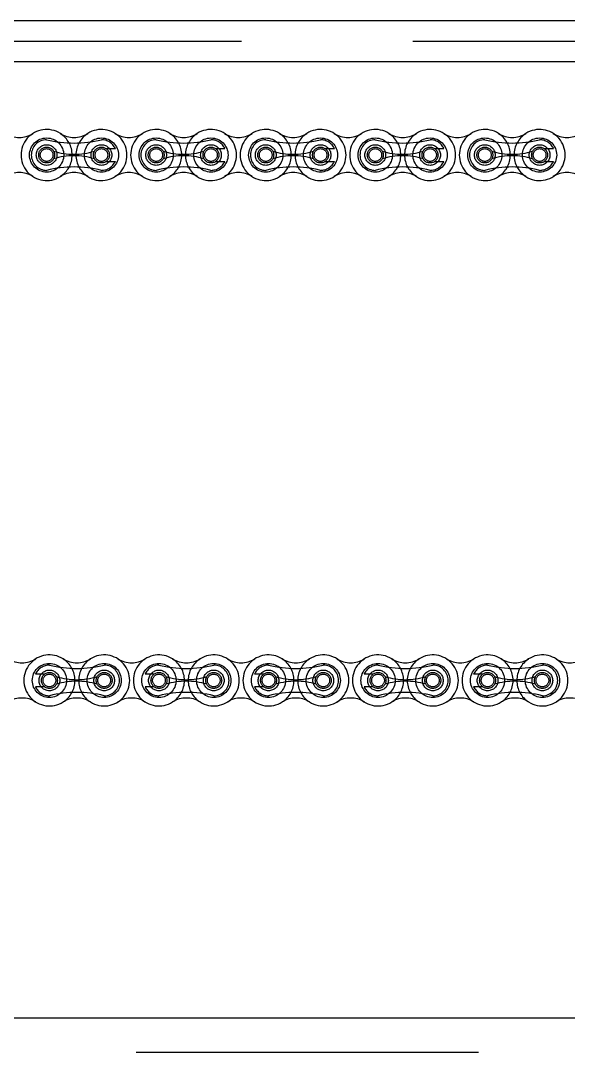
# Model space of a CAD drawing. Header units: metres. Extents: x 0 to 21025, y 0 to 14850.
# Drawn here: x 3623.1 to 3750.1, y 13047.4 to 13286.7 of the extents above; entities that cross this region are included whole.
import ezdxf

# ---------------------------------------------------------------- set-up
doc = ezdxf.new("R2010")
doc.units = ezdxf.units.M
doc.header["$LTSCALE"] = 25
doc.linetypes.add('HIDDEN2', pattern=[4.7625, 3.175, -1.5875])
doc.layers.add('SL4', color=4, linetype='Continuous')
doc.layers.add('ST1', color=7, linetype='HIDDEN2')

msp = doc.modelspace()

# ---------------------------------------------------------------- linework, layer by layer
at = {"layer": 'SL4'}
for p, q in [((2880.564, 13286.681), (4205.539, 13286.681)), ((4205.539, 13277.156), (2880.564, 13277.156)), ((2928.064, 13055.444), (4158.039, 13055.444))]:
    msp.add_line(p, q, dxfattribs=at)
at = {"layer": 'ST1'}
for p, q in [((2880.564, 13281.919), (4205.539, 13281.919)), ((4205.539, 13277.156), (2880.564, 13277.156)), ((3642.937, 13256.997), (3645.06, 13256.997)), ((3668.337, 13256.997), (3670.46, 13256.997)), ((3693.737, 13256.997), (3695.86, 13256.997)), ((3719.137, 13256.997), (3721.26, 13256.997)), ((3744.537, 13256.997), (3746.66, 13256.997)), ((3642.937, 13254.045), (3645.06, 13254.045)), ((3668.337, 13254.045), (3670.46, 13254.045)), ((3693.737, 13254.045), (3695.86, 13254.045)), ((3719.137, 13254.045), (3721.26, 13254.045)), ((3744.537, 13254.045), (3746.66, 13254.045)), ((3628.662, 13135.162), (3626.538, 13135.162)), ((3654.062, 13135.162), (3651.938, 13135.162)), ((3679.462, 13135.162), (3677.338, 13135.162)), ((3704.862, 13135.162), (3702.738, 13135.162)), ((3730.262, 13135.162), (3728.138, 13135.162)), ((3628.662, 13132.21), (3626.538, 13132.21)), ((3654.062, 13132.21), (3651.938, 13132.21)), ((3679.462, 13132.21), (3677.338, 13132.21)), ((3704.862, 13132.21), (3702.738, 13132.21)), ((3730.262, 13132.21), (3728.138, 13132.21)), ((2880.564, 13055.444), (4205.539, 13055.444)), ((4205.539, 13047.444), (2880.564, 13047.444))]:
    msp.add_line(p, q, dxfattribs=at)
for centre, radius in [((3629.13, 13255.521), 3.96), ((3641.83, 13255.521), 3.96), ((3654.53, 13255.521), 3.96), ((3667.23, 13255.521), 3.96), ((3679.93, 13255.521), 3.96), ((3692.63, 13255.521), 3.96), ((3705.33, 13255.521), 3.96), ((3718.03, 13255.521), 3.96), ((3730.73, 13255.521), 3.96), ((3743.43, 13255.521), 3.96), ((3629.13, 13255.521), 2.398), ((3629.13, 13255.521), 1.845), ((3629.13, 13255.521), 1.476), ((3641.83, 13255.521), 2.398), ((3641.83, 13255.521), 1.845), ((3641.83, 13255.521), 1.476), ((3654.53, 13255.521), 2.398), ((3654.53, 13255.521), 1.845), ((3654.53, 13255.521), 1.476), ((3667.23, 13255.521), 2.399), ((3667.23, 13255.521), 1.845), ((3667.23, 13255.521), 1.476), ((3679.93, 13255.521), 2.398), ((3679.93, 13255.521), 1.845), ((3679.93, 13255.521), 1.476), ((3692.63, 13255.521), 2.399), ((3692.63, 13255.521), 1.845), ((3692.63, 13255.521), 1.476), ((3705.33, 13255.521), 2.398), ((3705.33, 13255.521), 1.845), ((3705.33, 13255.521), 1.476), ((3718.03, 13255.521), 2.399), ((3718.03, 13255.521), 1.845), ((3718.03, 13255.521), 1.476), ((3730.73, 13255.521), 2.398), ((3730.73, 13255.521), 1.845), ((3730.73, 13255.521), 1.476), ((3743.43, 13255.521), 2.398), ((3743.43, 13255.521), 1.845), ((3743.43, 13255.521), 1.476), ((3629.769, 13133.686), 3.96), ((3642.469, 13133.686), 3.96), ((3655.169, 13133.686), 3.96), ((3667.869, 13133.686), 3.96), ((3680.569, 13133.686), 3.96), ((3693.269, 13133.686), 3.96), ((3705.969, 13133.686), 3.96), ((3718.669, 13133.686), 3.96), ((3731.369, 13133.686), 3.96), ((3744.069, 13133.686), 3.96), ((3629.769, 13133.686), 2.399), ((3629.769, 13133.686), 1.845), ((3629.769, 13133.686), 1.476), ((3642.469, 13133.686), 2.399), ((3642.469, 13133.686), 1.845), ((3642.469, 13133.686), 1.476), ((3655.169, 13133.686), 2.398), ((3655.169, 13133.686), 1.845), ((3655.169, 13133.686), 1.476), ((3667.869, 13133.686), 2.398), ((3667.869, 13133.686), 1.845), ((3667.869, 13133.686), 1.476), ((3680.569, 13133.686), 2.398), ((3680.569, 13133.686), 1.845), ((3680.569, 13133.686), 1.476), ((3693.269, 13133.686), 2.398), ((3693.269, 13133.686), 1.845), ((3693.269, 13133.686), 1.476), ((3705.969, 13133.686), 2.398), ((3705.969, 13133.686), 1.845), ((3705.969, 13133.686), 1.476), ((3718.669, 13133.686), 2.399), ((3718.669, 13133.686), 1.845), ((3718.669, 13133.686), 1.476), ((3731.369, 13133.686), 2.398), ((3731.369, 13133.686), 1.845), ((3731.369, 13133.686), 1.476), ((3744.069, 13133.686), 2.398), ((3744.069, 13133.686), 1.845), ((3744.069, 13133.686), 1.476)]:
    msp.add_circle(centre, radius, dxfattribs=at)
for centre, radius, start, end in [((3629.13, 13255.521), 5.92, 57.56669, 302.43331), ((3641.83, 13255.521), 5.92, 237.56669, 122.43331), ((3654.53, 13255.521), 5.92, 57.56669, 302.43331), ((3667.23, 13255.521), 5.92, 237.56669, 122.43331), ((3679.93, 13255.521), 5.92, 57.56669, 302.43331), ((3692.63, 13255.521), 5.92, 237.56669, 122.43331), ((3705.33, 13255.521), 5.92, 57.56669, 302.43331), ((3718.03, 13255.521), 5.92, 237.56669, 122.43331), ((3730.73, 13255.521), 5.92, 57.56669, 302.43331), ((3743.43, 13255.521), 5.92, 237.56669, 122.43331), ((3622.78, 13265.514), 5.92, 237.56669, 302.43331), ((3629.13, 13255.521), 3.552, 90, 270), ((3635.48, 13284.618), 26.322, 256.04015, 283.95985), ((3635.48, 13265.514), 5.92, 237.56669, 302.43331), ((3629.13, 13255.521), 5.92, 302.43324, 57.56676), ((3641.83, 13255.521), 5.92, 122.43324, 237.56676), ((3641.83, 13255.521), 3.552, 24.55336, 90), ((3648.18, 13265.514), 5.92, 237.56669, 302.43331), ((3654.53, 13255.521), 3.552, 90, 270), ((3660.88, 13284.618), 26.322, 256.04015, 283.95985), ((3660.88, 13265.514), 5.92, 237.56669, 302.43331), ((3654.53, 13255.521), 5.92, 302.43324, 57.56676), ((3667.23, 13255.521), 5.92, 122.43324, 237.56676), ((3667.23, 13255.521), 3.552, 24.55336, 90), ((3673.58, 13265.514), 5.92, 237.56669, 302.43331), ((3679.93, 13255.521), 3.552, 90, 270), ((3686.28, 13284.618), 26.322, 256.04015, 283.95985), ((3686.28, 13265.514), 5.92, 237.56669, 302.43331), ((3679.93, 13255.521), 5.92, 302.43324, 57.56676), ((3692.63, 13255.521), 5.92, 122.43324, 237.56676), ((3692.63, 13255.521), 3.552, 24.55336, 90), ((3698.98, 13265.514), 5.92, 237.56669, 302.43331), ((3705.33, 13255.521), 3.552, 90, 270), ((3711.68, 13284.618), 26.322, 256.04015, 283.95985), ((3711.68, 13265.514), 5.92, 237.56669, 302.43331), ((3705.33, 13255.521), 5.92, 302.43324, 57.56676), ((3718.03, 13255.521), 5.92, 122.43324, 237.56676), ((3718.03, 13255.521), 3.552, 24.55336, 90), ((3724.38, 13265.514), 5.92, 237.56669, 302.43331), ((3730.73, 13255.521), 3.552, 90, 270), ((3737.08, 13284.618), 26.322, 256.04015, 283.95985), ((3737.08, 13265.514), 5.92, 237.56669, 302.43331), ((3730.73, 13255.521), 5.92, 302.43324, 57.56676), ((3743.43, 13255.521), 5.92, 122.43324, 237.56676), ((3743.43, 13255.521), 3.552, 24.55336, 90), ((3749.78, 13265.514), 5.92, 237.56669, 302.43331), ((3635.48, 13271.874), 16.175, 252.993, 287.007), ((3660.88, 13271.874), 16.175, 252.993, 287.007), ((3686.28, 13271.874), 16.175, 252.993, 287.007), ((3711.68, 13271.874), 16.175, 252.993, 287.007), ((3737.08, 13271.874), 16.175, 252.993, 287.007), ((3635.48, 13239.169), 16.175, 72.993, 107.007), ((3641.83, 13255.521), 3.552, 270, 335.44664), ((3660.88, 13239.169), 16.175, 72.993, 107.007), ((3667.23, 13255.521), 3.552, 270, 335.44664), ((3686.28, 13239.169), 16.175, 72.993, 107.007), ((3692.63, 13255.521), 3.552, 270, 335.44664), ((3711.68, 13239.169), 16.175, 72.993, 107.007), ((3718.03, 13255.521), 3.552, 270, 335.44664), ((3737.08, 13239.169), 16.175, 72.993, 107.007), ((3743.43, 13255.521), 3.552, 270, 335.44664), ((3622.78, 13245.528), 5.92, 57.56669, 122.43331), ((3635.48, 13226.424), 26.322, 76.04015, 103.95985), ((3635.48, 13245.528), 5.92, 57.56669, 122.43331), ((3648.18, 13245.528), 5.92, 57.56669, 122.43331), ((3660.88, 13226.424), 26.322, 76.04015, 103.95985), ((3660.88, 13245.528), 5.92, 57.56669, 122.43331), ((3673.58, 13245.528), 5.92, 57.56669, 122.43331), ((3686.28, 13226.424), 26.322, 76.04015, 103.95985), ((3686.28, 13245.528), 5.92, 57.56669, 122.43331), ((3698.98, 13245.528), 5.92, 57.56669, 122.43331), ((3711.68, 13226.424), 26.322, 76.04015, 103.95985), ((3711.68, 13245.528), 5.92, 57.56669, 122.43331), ((3724.38, 13245.528), 5.92, 57.56669, 122.43331), ((3737.08, 13226.424), 26.322, 76.04015, 103.95985), ((3737.08, 13245.528), 5.92, 57.56669, 122.43331), ((3749.78, 13245.528), 5.92, 57.56669, 122.43331), ((3629.769, 13133.686), 5.92, 57.56669, 302.43331), ((3642.469, 13133.686), 5.92, 237.56669, 122.43331), ((3655.169, 13133.686), 5.92, 57.56669, 302.43331), ((3667.869, 13133.686), 5.92, 237.56669, 122.43331), ((3680.569, 13133.686), 5.92, 57.56669, 302.43331), ((3693.269, 13133.686), 5.92, 237.56669, 122.43331), ((3705.969, 13133.686), 5.92, 57.56669, 302.43331), ((3718.669, 13133.686), 5.92, 237.56669, 122.43331), ((3731.369, 13133.686), 5.92, 57.56669, 302.43331), ((3744.069, 13133.686), 5.92, 237.56669, 122.43331), ((3623.419, 13143.679), 5.92, 237.56669, 302.43331), ((3629.769, 13133.686), 3.552, 90, 155.44664), ((3636.119, 13162.783), 26.322, 256.04015, 283.95985), ((3636.119, 13143.679), 5.92, 237.56669, 302.43331), ((3629.769, 13133.686), 5.92, 302.43324, 57.56676), ((3642.469, 13133.686), 5.92, 122.43324, 237.56676), ((3642.469, 13133.686), 3.552, 270, 90), ((3648.819, 13143.679), 5.92, 237.56669, 302.43331), ((3655.169, 13133.686), 3.552, 90, 155.44664), ((3661.519, 13162.783), 26.322, 256.04015, 283.95985), ((3661.519, 13143.679), 5.92, 237.56669, 302.43331), ((3655.169, 13133.686), 5.92, 302.43324, 57.56676), ((3667.869, 13133.686), 5.92, 122.43324, 237.56676), ((3667.869, 13133.686), 3.552, 270, 90), ((3674.219, 13143.679), 5.92, 237.56669, 302.43331), ((3680.569, 13133.686), 3.552, 90, 155.44664), ((3686.919, 13162.783), 26.322, 256.04015, 283.95985), ((3686.919, 13143.679), 5.92, 237.56669, 302.43331), ((3680.569, 13133.686), 5.92, 302.43324, 57.56676), ((3693.269, 13133.686), 5.92, 122.43324, 237.56676), ((3693.269, 13133.686), 3.552, 270, 90), ((3699.619, 13143.679), 5.92, 237.56669, 302.43331), ((3705.969, 13133.686), 3.552, 90, 155.44664), ((3712.319, 13162.783), 26.322, 256.04015, 283.95985), ((3712.319, 13143.679), 5.92, 237.56669, 302.43331), ((3705.969, 13133.686), 5.92, 302.43324, 57.56676), ((3718.669, 13133.686), 5.92, 122.43324, 237.56676), ((3718.669, 13133.686), 3.552, 270, 90), ((3725.019, 13143.679), 5.92, 237.56669, 302.43331), ((3731.369, 13133.686), 3.552, 90, 155.44664), ((3737.719, 13162.783), 26.322, 256.04015, 283.95985), ((3737.719, 13143.679), 5.92, 237.56669, 302.43331), ((3731.369, 13133.686), 5.92, 302.43324, 57.56676), ((3744.069, 13133.686), 5.92, 122.43324, 237.56676), ((3744.069, 13133.686), 3.552, 270, 90), ((3750.419, 13143.679), 5.92, 237.56669, 302.43331), ((3636.119, 13150.039), 16.175, 252.993, 287.007), ((3661.519, 13150.039), 16.175, 252.993, 287.007), ((3686.919, 13150.039), 16.175, 252.993, 287.007), ((3712.319, 13150.039), 16.175, 252.993, 287.007), ((3737.719, 13150.039), 16.175, 252.993, 287.007), ((3629.769, 13133.686), 3.552, 204.55336, 270), ((3636.119, 13117.334), 16.175, 72.993, 107.007), ((3655.169, 13133.686), 3.552, 204.55336, 270), ((3661.519, 13117.334), 16.175, 72.993, 107.007), ((3680.569, 13133.686), 3.552, 204.55336, 270), ((3686.919, 13117.334), 16.175, 72.993, 107.007), ((3705.969, 13133.686), 3.552, 204.55336, 270), ((3712.319, 13117.334), 16.175, 72.993, 107.007), ((3731.369, 13133.686), 3.552, 204.55336, 270), ((3737.719, 13117.334), 16.175, 72.993, 107.007), ((3623.419, 13123.693), 5.92, 57.56669, 122.43331), ((3636.119, 13104.589), 26.322, 76.04015, 103.95985), ((3636.119, 13123.693), 5.92, 57.56669, 122.43331), ((3648.819, 13123.693), 5.92, 57.56669, 122.43331), ((3661.519, 13104.589), 26.322, 76.04015, 103.95985), ((3661.519, 13123.693), 5.92, 57.56669, 122.43331), ((3674.219, 13123.693), 5.92, 57.56669, 122.43331), ((3686.919, 13104.589), 26.322, 76.04015, 103.95985), ((3686.919, 13123.693), 5.92, 57.56669, 122.43331), ((3699.619, 13123.693), 5.92, 57.56669, 122.43331), ((3712.319, 13104.589), 26.322, 76.04015, 103.95985), ((3712.319, 13123.693), 5.92, 57.56669, 122.43331), ((3725.019, 13123.693), 5.92, 57.56669, 122.43331), ((3737.719, 13104.589), 26.322, 76.04015, 103.95985), ((3737.719, 13123.693), 5.92, 57.56669, 122.43331), ((3750.419, 13123.693), 5.92, 57.56669, 122.43331)]:
    msp.add_arc(centre, radius, start, end, dxfattribs=at)

doc.saveas('drawing.dxf')
